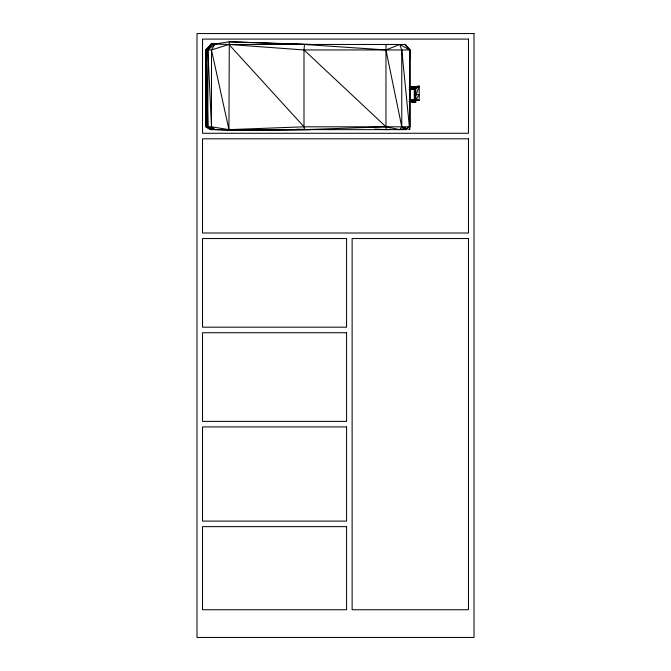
<?xml version="1.0" encoding="UTF-8"?>
<svg xmlns="http://www.w3.org/2000/svg" width="671" height="671" viewBox="0 0 671 671"><rect width="100%" height="100%" fill="white"/><g stroke="black" fill="none" stroke-linecap="round" stroke-linejoin="round"><path stroke-width="1.01" d="M406.878 128.689L405.326 129.629L210.895 129.629L206.223 126.811L206.223 49.948L211.172 43.992L228.937 44.462L405.326 44.462L409.998 49.948L409.662 129.629L401.761 126.811L385.968 49.948L386.102 44.462M405.703 127.935L399.748 129.629L385.968 126.811L304.491 129.629L303.997 126.811L303.997 49.948L304.491 44.462L385.968 49.948L399.748 44.462L409.662 49.948L409.998 126.811L303.997 126.811L228.937 129.629L211.491 126.811L205.896 126.811L205.896 49.948L210.895 44.462L216.163 44.462M405.326 44.462L409.662 49.948L409.662 129.629L401.761 49.948L399.748 44.462M409.662 100.918L409.645 86.341M409.637 90.333L409.687 88.387M409.637 59.291L409.998 49.948L408.446 48.849M206.341 116.419L205.896 126.811L210.895 129.629L210.04 128.22M310.614 129.629L229.281 130.426L228.937 129.629L229.281 41.778L310.614 44.462L294.913 44.387M416.75 87.44L417.781 86.182L415.693 87.691L417.781 86.182L419.199 86.182L414.292 99.627L415.71 100.004L414.292 100.684L409.344 99.476M409.998 49.948L303.997 49.948L228.937 44.462L211.491 49.948L205.896 49.948L206.223 126.811L211.172 129.629L207.867 126.811L207.867 49.948L211.172 43.992L215.701 44.001M304.491 129.629L229.281 130.426L215.072 129.629L211.491 126.811L211.491 49.948L215.072 43.992L229.281 41.778L304.491 44.462M415.928 87.809L419.199 86.182L419.199 100.457L415.71 99.929L419.199 94.452L414.292 94.846L415.71 89.453L414.292 89.453L415.71 88.84L414.292 88.84L415.71 88.237L409.327 89.453L415.71 86.643L415.71 102.286L409.344 101.472M399.748 129.629L401.761 126.811L401.761 49.948M211.491 126.811L207.867 49.948L212.564 43.992M212.564 129.629L207.867 126.811L206.223 49.948L210.895 44.462M206.223 49.948L209.117 47.205M207.867 49.948L215.072 43.992M415.71 88.614L419.199 86.182M405.326 129.629L407.062 128.505M404.764 129.629L407.213 128.22M412.472 87.448L415.71 86.643L409.327 87.549M407.683 127.373L409.662 126.811M409.327 89.453L414.292 88.237L414.292 100.684L415.71 100.684L409.31 99.702M409.738 89.1L414.292 88.237M390.186 129.209L387.217 129.629L374.67 129.167M409.704 87.272L414.292 87.02M409.344 89.193L414.292 88.538L412.313 88.211M409.771 89.318L414.72 88.673M409.855 87.322L415.71 86.643L409.344 87.18M409.218 89.243L414.779 88.639M409.729 101.12L411.558 100.952M415.71 101.749L409.318 101.296L415.71 100.684L409.847 99.945M385.129 44.613L387.217 44.462M307.427 44.605L309.499 44.462M297.043 129.184L309.499 129.629M415.274 100.155L419.199 100.457L415.71 99.929M409.318 101.296L415.71 101.9M409.729 101.472L414.292 101.9M415.71 100.08L419.199 100.457M409.218 101.396L415.71 102.286L409.771 101.304M409.721 99.979L411.549 100.264M414.72 100.382L409.771 99.241L414.292 100.608M207.867 126.811L215.072 129.629M206.223 126.811L212.011 129.629M211.172 43.992L212.011 44.462M303.997 49.948L385.968 126.811L386.102 129.629M228.937 44.462L303.997 126.811M404.764 44.462L409.662 49.948M211.491 49.948L228.937 129.629M414.292 101.447L414.292 102.286M385.968 49.948L385.968 126.811M474.011 33.55L196.989 33.55L196.989 637.45L474.011 637.45L474.011 33.55M468.467 39.094L202.533 39.094L202.533 133.277L468.467 133.277L468.467 39.094M468.467 138.813L202.533 138.813L202.533 233.005L468.467 233.005L468.467 138.813M346.58 238.54L202.533 238.54L202.533 327.188L346.58 327.188L346.58 238.54M468.467 238.54L352.124 238.54L352.124 609.746L468.467 609.746L468.467 238.54M346.58 332.732L202.533 332.732L202.533 421.38L346.58 421.38L346.58 332.732M346.58 426.915L202.533 426.915L202.533 521.099L346.58 521.099L346.58 426.915M346.58 526.643L202.533 526.643L202.533 609.746L346.58 609.746L346.58 526.643M417.781 100.457L416.037 100.273L417.781 100.457"/></g></svg>
